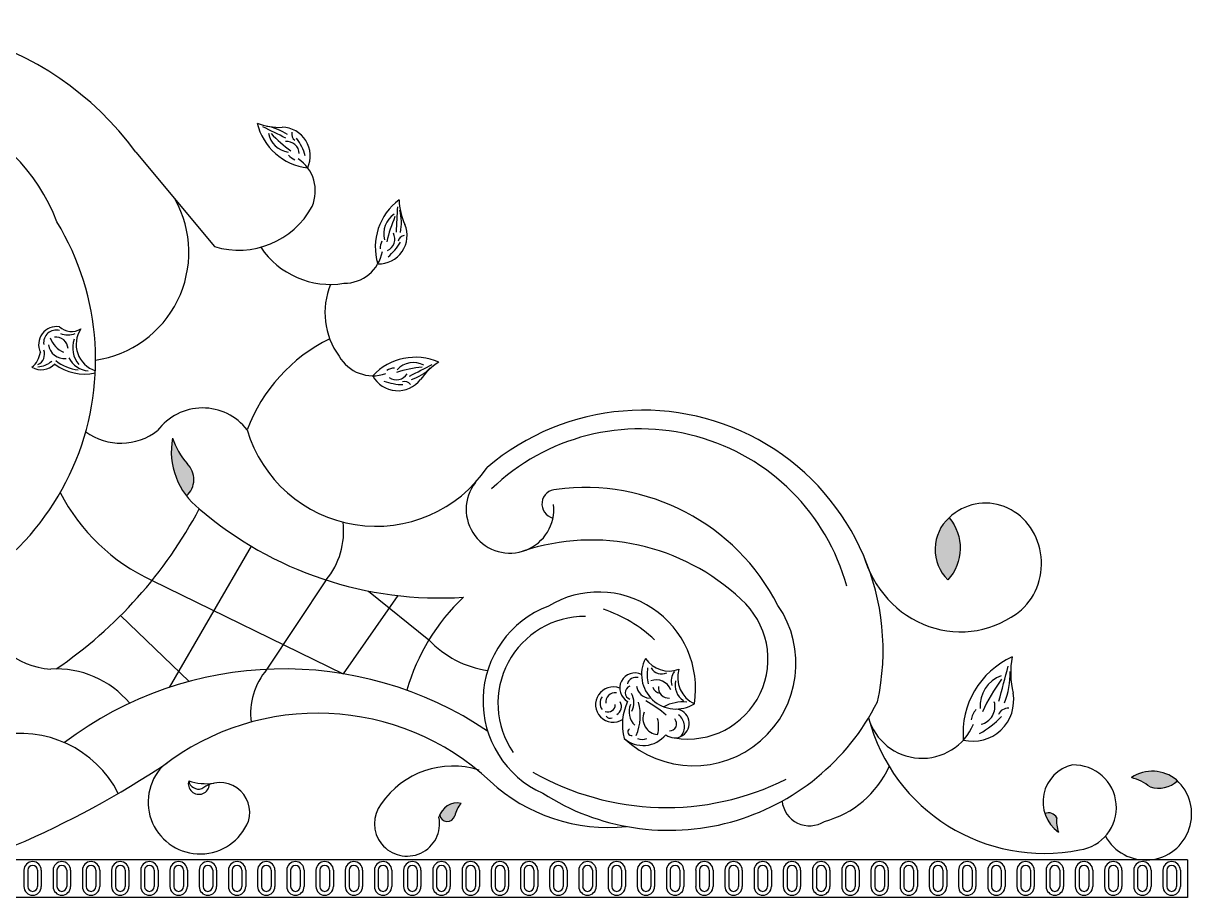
# Model space of a CAD drawing. Extents: x 12262 to 40734, y 30451 to 49613.
# Drawn here: x 16891 to 17433, y 34394 to 34799 of the extents above; entities that cross this region are included whole.
import ezdxf

# ---------------------------------------------------------------- set-up
doc = ezdxf.new("R2010")
doc.units = 0
doc.header["$LTSCALE"] = 0.85
doc.header["$MEASUREMENT"] = 0
doc.layers.get('0').update_dxf_attribs({"linetype": 'CONTINUOUS'})

# ---------------------------------------------------------------- blocks, each defined once
blk = doc.blocks.new('A$C3F570633')
for points in [[(995.75, 2756.94, -0.093511), (989.01, 2768.81, 0.213345), (995.45, 2741.99, 0.441934)], [(1454.85, 2609.86, 0.006628), (1454.44, 2610.25, 0.333419), (1433.55, 2611.35, -0.101228), (1442.2, 2607.02, 0.275677)], [(1119.82, 2593.63, -0.123146), (1122.75, 2599.39, 0.362905), (1112.86, 2594.02, 0.813837)], [(1393.43, 2594.65, 0.155427), (1399.67, 2586.08, -0.110684), (1398.93, 2592.7, 0.399305)]]:
    blk.add_hatch(color=256).paths.add_polyline_path(points)
h = blk.add_hatch(color=256)
edge = h.paths.add_edge_path()
edge.add_ellipse((1360.18, 2717.21), major_axis=(0, 19.01), ratio=0.92634, start_angle=39.4464, end_angle=138.0361)
edge.add_ellipse((1335.1, 2717.8), major_axis=(0, 20.57), ratio=0.92634, start_angle=224.2602, end_angle=313.2223)
for p, q in [((971.93, 2901.42), (1008.45, 2857.61)), ((1025.42, 2718.73), (987.47, 2653.15)), ((979.52, 2702.8), (1068.06, 2659.52)), ((1060.21, 2702.99), (1032.78, 2661.57)), ((1079.92, 2697.88), (1107.82, 2675.2)), ((1093.48, 2695.78), (1068.06, 2659.52)), ((964.92, 2686.54), (996.78, 2655.95)), ((1459.51, 2573.18), (753.67, 2573.18)), ((1459.51, 2573.18), (1459.51, 2555.68)), ((920.11, 2568.4), (920.11, 2560.85)), ((921.89, 2568.4), (921.89, 2560.85)), ((926.39, 2568.4), (926.39, 2560.85)), ((928.17, 2568.4), (928.17, 2560.85)), ((933.65, 2568.4), (933.65, 2560.85)), ((935.43, 2568.4), (935.43, 2560.85)), ((939.93, 2568.4), (939.93, 2560.85)), ((941.71, 2568.4), (941.71, 2560.85)), ((947.19, 2568.4), (947.19, 2560.85)), ((948.97, 2568.4), (948.97, 2560.85)), ((953.47, 2568.4), (953.47, 2560.85)), ((955.25, 2568.4), (955.25, 2560.85)), ((960.73, 2568.4), (960.73, 2560.85)), ((962.51, 2568.4), (962.51, 2560.85)), ((967.01, 2568.4), (967.01, 2560.85)), ((968.79, 2568.4), (968.79, 2560.85)), ((974.27, 2568.4), (974.27, 2560.85)), ((976.05, 2568.4), (976.05, 2560.85)), ((980.55, 2568.4), (980.55, 2560.85)), ((982.33, 2568.4), (982.33, 2560.85)), ((987.81, 2568.4), (987.81, 2560.85)), ((989.59, 2568.4), (989.59, 2560.85)), ((994.09, 2568.4), (994.09, 2560.85)), ((995.87, 2568.4), (995.87, 2560.85)), ((1001.35, 2568.4), (1001.35, 2560.85)), ((1003.13, 2568.4), (1003.13, 2560.85)), ((1007.62, 2568.4), (1007.62, 2560.85)), ((1009.41, 2568.4), (1009.41, 2560.85)), ((1014.89, 2568.4), (1014.89, 2560.85)), ((1016.67, 2568.4), (1016.67, 2560.85)), ((1021.16, 2568.4), (1021.16, 2560.85)), ((1022.95, 2568.4), (1022.95, 2560.85)), ((1028.43, 2568.4), (1028.43, 2560.85)), ((1030.21, 2568.4), (1030.21, 2560.85)), ((1034.7, 2568.4), (1034.7, 2560.85)), ((1036.49, 2568.4), (1036.49, 2560.85)), ((1041.97, 2568.4), (1041.97, 2560.85)), ((1043.75, 2568.4), (1043.75, 2560.85)), ((1048.24, 2568.4), (1048.24, 2560.85)), ((1050.02, 2568.4), (1050.02, 2560.85)), ((1055.51, 2568.4), (1055.51, 2560.85)), ((1057.29, 2568.4), (1057.29, 2560.85)), ((1061.78, 2568.4), (1061.78, 2560.85)), ((1063.56, 2568.4), (1063.56, 2560.85)), ((1069.05, 2568.4), (1069.05, 2560.85)), ((1070.83, 2568.4), (1070.83, 2560.85)), ((1075.32, 2568.4), (1075.32, 2560.85)), ((1077.1, 2568.4), (1077.1, 2560.85)), ((1082.59, 2568.4), (1082.59, 2560.85)), ((1084.37, 2568.4), (1084.37, 2560.85)), ((1088.86, 2568.4), (1088.86, 2560.85)), ((1090.64, 2568.4), (1090.64, 2560.85)), ((1096.13, 2568.4), (1096.13, 2560.85)), ((1097.91, 2568.4), (1097.91, 2560.85)), ((1102.4, 2568.4), (1102.4, 2560.85)), ((1104.18, 2568.4), (1104.18, 2560.85)), ((1109.67, 2568.4), (1109.67, 2560.85)), ((1111.45, 2568.4), (1111.45, 2560.85)), ((1115.94, 2568.4), (1115.94, 2560.85)), ((1117.72, 2568.4), (1117.72, 2560.85)), ((1123.21, 2568.4), (1123.21, 2560.85)), ((1124.99, 2568.4), (1124.99, 2560.85)), ((1129.48, 2568.4), (1129.48, 2560.85)), ((1131.26, 2568.4), (1131.26, 2560.85)), ((1136.75, 2568.4), (1136.75, 2560.85)), ((1138.53, 2568.4), (1138.53, 2560.85)), ((1143.02, 2568.4), (1143.02, 2560.85)), ((1144.8, 2568.4), (1144.8, 2560.85)), ((1150.29, 2568.4), (1150.29, 2560.85)), ((1152.07, 2568.4), (1152.07, 2560.85)), ((1156.56, 2568.4), (1156.56, 2560.85)), ((1158.34, 2568.4), (1158.34, 2560.85)), ((1163.83, 2568.4), (1163.83, 2560.85)), ((1165.61, 2568.4), (1165.61, 2560.85)), ((1170.1, 2568.4), (1170.1, 2560.85)), ((1171.88, 2568.4), (1171.88, 2560.85)), ((1177.37, 2568.4), (1177.37, 2560.85)), ((1179.15, 2568.4), (1179.15, 2560.85)), ((1183.64, 2568.4), (1183.64, 2560.85)), ((1185.42, 2568.4), (1185.42, 2560.85)), ((1190.91, 2568.4), (1190.91, 2560.85)), ((1192.69, 2568.4), (1192.69, 2560.85)), ((1197.18, 2568.4), (1197.18, 2560.85)), ((1198.96, 2568.4), (1198.96, 2560.85)), ((1204.45, 2568.4), (1204.45, 2560.85)), ((1206.23, 2568.4), (1206.23, 2560.85)), ((1210.72, 2568.4), (1210.72, 2560.85)), ((1212.5, 2568.4), (1212.5, 2560.85)), ((1217.99, 2568.4), (1217.99, 2560.85)), ((1219.77, 2568.4), (1219.77, 2560.85)), ((1224.26, 2568.4), (1224.26, 2560.85)), ((1226.04, 2568.4), (1226.04, 2560.85)), ((1231.53, 2568.4), (1231.53, 2560.85)), ((1233.31, 2568.4), (1233.31, 2560.85)), ((1237.8, 2568.4), (1237.8, 2560.85)), ((1239.58, 2568.4), (1239.58, 2560.85)), ((1245.07, 2568.4), (1245.07, 2560.85)), ((1246.85, 2568.4), (1246.85, 2560.85)), ((1251.34, 2568.4), (1251.34, 2560.85)), ((1253.12, 2568.4), (1253.12, 2560.85)), ((1258.61, 2568.4), (1258.61, 2560.85)), ((1260.39, 2568.4), (1260.39, 2560.85)), ((1264.88, 2568.4), (1264.88, 2560.85)), ((1266.66, 2568.4), (1266.66, 2560.85)), ((1272.14, 2568.4), (1272.14, 2560.85)), ((1273.93, 2568.4), (1273.93, 2560.85)), ((1278.42, 2568.4), (1278.42, 2560.85)), ((1280.2, 2568.4), (1280.2, 2560.85)), ((1285.68, 2568.4), (1285.68, 2560.85)), ((1287.47, 2568.4), (1287.47, 2560.85)), ((1291.96, 2568.4), (1291.96, 2560.85)), ((1293.74, 2568.4), (1293.74, 2560.85)), ((1299.22, 2568.4), (1299.22, 2560.85)), ((1301.01, 2568.4), (1301.01, 2560.85)), ((1305.5, 2568.4), (1305.5, 2560.85)), ((1307.28, 2568.4), (1307.28, 2560.85)), ((1312.76, 2568.4), (1312.76, 2560.85)), ((1314.55, 2568.4), (1314.55, 2560.85)), ((1319.04, 2568.4), (1319.04, 2560.85)), ((1320.82, 2568.4), (1320.82, 2560.85)), ((1326.3, 2568.4), (1326.3, 2560.85)), ((1328.08, 2568.4), (1328.08, 2560.85)), ((1332.58, 2568.4), (1332.58, 2560.85)), ((1334.36, 2568.4), (1334.36, 2560.85)), ((1339.84, 2568.4), (1339.84, 2560.85)), ((1341.62, 2568.4), (1341.62, 2560.85)), ((1346.12, 2568.4), (1346.12, 2560.85)), ((1347.9, 2568.4), (1347.9, 2560.85)), ((1353.38, 2568.4), (1353.38, 2560.85)), ((1355.16, 2568.4), (1355.16, 2560.85)), ((1359.66, 2568.4), (1359.66, 2560.85)), ((1361.44, 2568.4), (1361.44, 2560.85)), ((1366.92, 2568.4), (1366.92, 2560.85)), ((1368.7, 2568.4), (1368.7, 2560.85)), ((1373.2, 2568.4), (1373.2, 2560.85)), ((1374.98, 2568.4), (1374.98, 2560.85)), ((1380.46, 2568.4), (1380.46, 2560.85)), ((1382.24, 2568.4), (1382.24, 2560.85)), ((1386.74, 2568.4), (1386.74, 2560.85)), ((1388.52, 2568.4), (1388.52, 2560.85)), ((1394, 2568.4), (1394, 2560.85)), ((1395.78, 2568.4), (1395.78, 2560.85)), ((1400.28, 2568.4), (1400.28, 2560.85)), ((1402.06, 2568.4), (1402.06, 2560.85)), ((1407.54, 2568.4), (1407.54, 2560.85)), ((1409.32, 2568.4), (1409.32, 2560.85)), ((1413.82, 2568.4), (1413.82, 2560.85)), ((1415.6, 2568.4), (1415.6, 2560.85)), ((1421.08, 2568.4), (1421.08, 2560.85)), ((1422.86, 2568.4), (1422.86, 2560.85)), ((1427.35, 2568.4), (1427.35, 2560.85)), ((1429.14, 2568.4), (1429.14, 2560.85)), ((1434.62, 2568.4), (1434.62, 2560.85)), ((1436.4, 2568.4), (1436.4, 2560.85)), ((1440.89, 2568.4), (1440.89, 2560.85)), ((1442.68, 2568.4), (1442.68, 2560.85)), ((1448.16, 2568.4), (1448.16, 2560.85)), ((1449.94, 2568.4), (1449.94, 2560.85)), ((1454.43, 2568.4), (1454.43, 2560.85)), ((1456.22, 2568.4), (1456.22, 2560.85)), ((1459.51, 2555.68), (753.67, 2555.68))]:
    blk.add_line(p, q)
for centre, radius, start, end in [((854.28, 2815.38), 145.76, 36.1782, 112.7626), ((852.06, 2837.12), 89.26, 20.9441, 116.589), ((1038.65, 2941.13), 28.22, 248.3669, 272.3584), ((1054.72, 2921.17), 27.21, 193.3177, 263.548), ((372.21, 1559.62), 1505.27, 63.60033, 64.04842), ((1029.25, 2890.42), 23.19, 55.6119, 81.2112), ((1043.87, 2911.84), 10.45, 188.8357, 263.2897), ((1089.33, 2962.68), 75.86, 223.8903, 233.134), ((1039.6, 2899.67), 13.27, 335.3568, 89.0984), ((1047.69, 2909.72), 3.43, 165.0942, 234.4729), ((1041.83, 2900.51), 5.91, 2.481, 93.9194), ((1023.16, 2891.15), 28.72, 17.4177, 35.469), ((1048.03, 2904.16), 6.67, 217.7423, 249.8662), ((1037.13, 2883.37), 18.08, 336.5524, 56.0132), ((946.06, 2854.94), 50.51, 278.2736, 29.1121), ((1019.63, 2894.83), 38.86, 253.2749, 331.3114), ((1110.21, 2857.43), 27.21, 126.565, 196.7953), ((-410.18, 2947.12), 1505.27, 356.84758, 357.29567), ((1122.21, 2880.08), 28.22, 181.6142, 205.6056), ((1097.36, 2863.72), 10.45, 122.0829, 196.5369), ((1162.02, 2842.02), 75.86, 157.1376, 166.3812), ((1071.91, 2868.69), 23.19, 348.8592, 14.4585), ((829.81, 2804.96), 123.52, 281.2102, 31.2449), ((1084.49, 2862.84), 13.27, 268.604, 22.3456), ((1091.94, 2856.87), 6.67, 150.9896, 183.1134), ((1086.14, 2861.12), 5.91, 295.7283, 27.1666), ((1096.91, 2859.37), 3.43, 98.3414, 167.7202), ((1062.23, 2879.02), 38.94, 213.8329, 279.2318), ((1068.54, 2858.67), 18.08, 269.7996, 349.2604), ((1070.18, 2874.58), 28.72, 310.6649, 328.7163), ((1094.14, 2827.01), 34.48, 157.7272, 215.8731), ((935.26, 2812.15), 8.34, 80.8309, 205.3934), ((935.08, 2813.03), 5.85, 74.6533, 187.3731), ((942.19, 2826.59), 8.35, 227.9409, 300.6447), ((940.54, 2825.41), 8.79, 246.8319, 292.2221), ((957.25, 2812.3), 12.93, 146.6701, 251.9026), ((938.97, 2813.22), 7.58, 188.392, 275.1892), ((943.01, 2819.09), 11.37, 199.7375, 246.7956), ((935.04, 2810.08), 5.52, 2.5607, 98.5649), ((954.67, 2810.61), 11.93, 159.9769, 220.4535), ((1096.1, 2745.42), 77.43, 116.2412, 159.4504), ((917.14, 2810.05), 10.68, 308.4292, 352.0498), ((924.16, 2807.83), 5.53, 296.1309, 18.6043), ((950.5, 2810.51), 10.51, 205.3573, 266.7974), ((1081.9, 2815.78), 18.08, 209.7535, 289.2143), ((1101.63, 2779.06), 27.21, 66.5189, 136.7491), ((928.14, 2809.17), 8.66, 239.8169, 316.0599), ((926.07, 2812.21), 10.36, 272.6124, 312.3214), ((948.32, 2821.57), 23.1, 232.8629, 282.1627), ((947.89, 2821.34), 21.09, 231.753, 262.9886), ((1092.02, 2794.6), 6.67, 90.9435, 123.0673), ((1114.14, 2726.48), 75.86, 97.0915, 106.3351), ((1100.66, 2793.33), 10.45, 62.0368, 136.4908), ((420.2, 4141.15), 1505.27, 296.80147, 297.24956), ((1092.26, 2817.87), 23.19, 288.813, 314.4123), ((1127.24, 2779.97), 28.22, 121.5681, 145.5595), ((1093.47, 2804.04), 13.27, 208.5579, 322.2995), ((1096.5, 2822.3), 28.72, 250.6188, 268.6702), ((1092.8, 2801.75), 5.91, 235.6822, 327.1205), ((1096.67, 2791.55), 3.43, 38.2953, 107.6741), ((1002.96, 2756.78), 26, 37.4744, 143.4193), ((1207.05, 2670.38), 111.36, 347.6163, 130.4192), ((1205.82, 2673.74), 99.33, 15.3926, 133.9538), ((965.08, 2794.12), 27.68, 233.9315, 307.892), ((1022.23, 2762.6), 33.79, 169.4017, 231.9427), ((1023.84, 2780.72), 36.81, 198.8692, 220.2382), ((1083.35, 2790.2), 62.29, 196.4084, 325.7649), ((988.79, 2749.6), 10.11, 311.172, 46.5411), ((1145.46, 2735.78), 20.33, 142.2041, 6.0546), ((1017.43, 2785.04), 90.56, 207.3013, 245.2504), ((1166.96, 2738.26), 6.71, 90, 256.4008), ((1180.38, 2645.62), 100.24, 27.0624, 97.6907), ((817.83, 2833.22), 207.73, 304.3744, 332.0917), ((1112.96, 2865.93), 171.27, 229.3523, 273.6468), ((1032.67, 2725.66), 35.66, 320.5349, 6.6715), ((1183.31, 2620.67), 100.85, 46.6746, 108.4074), ((1186.59, 2652.49), 44.91, 351.1625, 121.3357), ((1189.25, 2625.69), 95.3, 133.3335, 164.0683), ((1228.03, 2666.26), 37.01, 260.3513, 48.6165), ((934.68, 2697.33), 35.71, 192.1481, 266.5197), ((1179.88, 2646.94), 46.96, 110.7693, 245.8366), ((1167.82, 2627.25), 65.6, 47.083, 71.3162), ((1230.62, 2664.27), 47.43, 227.0562, 34.642), ((1180.11, 2645.82), 40.26, 89.402, 214.4632), ((1141.83, 2707.33), 46.78, 223.3723, 261.7251), ((1222.46, 2659.17), 16.02, 152.333, 302.0532), ((1219.13, 2673.83), 13.05, 213.5886, 290.7949), ((1394.35, 2631.93), 38.87, 114.4836, 184.7138), ((1417.88, 2659.98), 40.31, 169.5327, 193.5242), ((935.11, 2617.42), 44.34, 39.8631, 93.3543), ((1040.67, 2493.06), 168.69, 55.9611, 127.119), ((1057.15, 2640.9), 31.95, 139.6876, 186.89), ((1203.34, 2652.86), 7.03, 63.8683, 241.2964), ((1232.65, 2659.13), 23.6, 172.5372, 190.5612), ((1215.7, 2665.09), 5.65, 210.8239, 295.6532), ((1226.99, 2656.25), 6.83, 141.5654, 199.2137), ((1236.61, 2657.76), 13.42, 163.2268, 245.0919), ((-702.72, 3211.83), 2150.38, 344.76615, 345.21424), ((1344.2, 2659.12), 33.13, 336.7777, 2.377), ((1203.79, 2653.79), 4.06, 74.697, 165.4988), ((1213.26, 2649.46), 7.2, 21.6159, 110.3697), ((1230.4, 2654.18), 8.4, 166.0301, 237.1616), ((1378.27, 2644.56), 14.92, 110.0015, 184.4555), ((1462.1, 2594.91), 108.37, 145.0562, 154.2998), ((1193.33, 2645.22), 8.2, 68.697, 301.9691), ((1192.14, 2645.87), 4.95, 143.4591, 216.5409), ((1194.35, 2646.23), 4.51, 84.7824, 185.1819), ((1202.08, 2650.73), 3.18, 110.5495, 251.3638), ((1193.79, 2646.17), 9.07, 334.2179, 27.1994), ((1210.43, 2654.52), 6.32, 186.4716, 266.5536), ((1215.49, 2654.5), 4.05, 198.5532, 262.9094), ((1219.13, 2653.11), 4.9, 174.1541, 273.7162), ((1360.03, 2647.18), 18.96, 256.5226, 10.2642), ((1219.18, 2695.05), 108.15, 237.2437, 333.3227), ((1190.81, 2645.25), 3.45, 248.9329, 359.5349), ((1193.12, 2644.19), 4.01, 297.3174, 33.6609), ((1223.59, 2635.75), 26.03, 155.1461, 193.7912), ((1209.7, 2642.01), 9.06, 158.5882, 224.7246), ((1182.03, 2640.23), 23.82, 337.0246, 14.7978), ((1183.18, 2600.52), 52.78, 48.9418, 61.5127), ((1225.44, 2628.84), 17.59, 83.4761, 119.3654), ((1221.83, 2636.47), 6.7, 231.7454, 84.6087), ((1361.82, 2644.28), 8.44, 283.6468, 15.0852), ((1376.35, 2638.62), 4.9, 86.26, 155.6388), ((1056.23, 2523.85), 117.33, 46.9983, 127.8154), ((1191.82, 2641.02), 2.12, 214.3101, 296.6402), ((1214.56, 2638.77), 7.47, 157.5898, 264.5329), ((1200.13, 2635.08), 14.23, 344.7387, 15.2613), ((1219.43, 2636.31), 3.28, 268.5117, 42.5741), ((1219.41, 2634.93), 6.94, 319.3046, 52.3824), ((1393.07, 2660.38), 84.16, 194.7116, 281.2837), ((1336.5, 2646.13), 25.83, 196.0021, 337.179), ((1368.66, 2636.6), 9.53, 138.9081, 171.032), ((1343.55, 2667.86), 41.03, 298.5835, 316.6349), ((1201.76, 2632.49), 1.7, 121.771, 283.7552), ((918.5, 2580.91), 50.91, 26.9869, 102.6946), ((1207.19, 2639.77), 13.54, 229.02, 320.7719), ((1206.76, 2634.59), 5.51, 246.4739, 293.5261), ((747.58, 2974.04), 428.61, 293.1515, 303.8552), ((1001.79, 2600), 24.08, 136.6004, 338.2394), ((1119.02, 2576.29), 40.41, 72.5799, 145.4787), ((1279.59, 2635.13), 45.59, 284.7822, 335.9544), ((1410.01, 2600.16), 17.47, 102.7234, 233.7168), ((1406.77, 2597.43), 19.78, 278.0399, 91.7506), ((1217.87, 2721.85), 124.39, 240.1989, 296.5645), ((1443.26, 2596.87), 17.43, 50.1118, 123.8692), ((1427.31, 2588.04), 24.13, 51.8887, 75.0098), ((1001.23, 2608.51), 4.92, 163.5746, 356.3011), ((1004.71, 2633.75), 25.22, 251.0224, 277.7735), ((1001.11, 2610.66), 4.66, 189.3172, 287.8034), ((1010.93, 2595.2), 13.85, 342.6326, 127.3121), ((1190.93, 2668.78), 80.53, 227.2374, 276.1059), ((1440.14, 2594.44), 21.32, 208.7738, 47.86), ((1446.15, 2619.05), 12.65, 251.8258, 313.475), ((1284.27, 2601.75), 12.76, 185.8785, 302.9909), ((1097.7, 2590.01), 15.09, 142.4892, 11.14), ((1121.02, 2590.79), 8.78, 78.5812, 165.9144), ((1132.8, 2590.64), 13.32, 138.9502, 167.0318), ((1395.16, 2590.78), 4.23, 26.9254, 113.9938), ((1116.38, 2594.55), 3.56, 188.5113, 345.0711), ((1414.08, 2591.05), 15.24, 173.7727, 199.0369), ((924.14, 2568.4), 4.03, 0, 180), ((924.14, 2568.4), 2.25, 0, 180), ((937.68, 2568.4), 4.03, 0, 180), ((937.68, 2568.4), 2.25, 0, 180), ((951.22, 2568.4), 4.03, 0, 180), ((951.22, 2568.4), 2.25, 0, 180), ((964.76, 2568.4), 4.03, 0, 180), ((964.76, 2568.4), 2.25, 0, 180), ((978.3, 2568.4), 4.03, 0, 180), ((978.3, 2568.4), 2.25, 0, 180), ((991.84, 2568.4), 4.03, 0, 180), ((991.84, 2568.4), 2.25, 0, 180), ((1005.38, 2568.4), 4.03, 0, 180), ((1005.38, 2568.4), 2.25, 0, 180), ((1018.92, 2568.4), 4.03, 0, 180), ((1018.92, 2568.4), 2.25, 0, 180), ((1032.46, 2568.4), 4.03, 0, 180), ((1032.46, 2568.4), 2.25, 0, 180), ((1046, 2568.4), 4.03, 0, 180), ((1046, 2568.4), 2.25, 0, 180), ((1059.54, 2568.4), 4.03, 0, 180), ((1059.54, 2568.4), 2.25, 0, 180), ((1073.08, 2568.4), 4.03, 0, 180), ((1073.08, 2568.4), 2.25, 0, 180), ((1086.62, 2568.4), 4.03, 0, 180), ((1086.62, 2568.4), 2.25, 0, 180), ((1100.16, 2568.4), 4.03, 0, 180), ((1100.16, 2568.4), 2.25, 0, 180), ((1113.7, 2568.4), 4.03, 0, 180), ((1113.7, 2568.4), 2.25, 0, 180), ((1127.24, 2568.4), 4.03, 0, 180), ((1127.24, 2568.4), 2.25, 0, 180), ((1140.78, 2568.4), 4.03, 0, 180), ((1140.78, 2568.4), 2.25, 0, 180), ((1154.32, 2568.4), 4.03, 0, 180), ((1154.32, 2568.4), 2.25, 0, 180), ((1167.85, 2568.4), 4.03, 0, 180), ((1167.85, 2568.4), 2.25, 0, 180), ((1181.39, 2568.4), 4.03, 0, 180), ((1181.39, 2568.4), 2.25, 0, 180), ((1194.93, 2568.4), 4.03, 0, 180), ((1194.93, 2568.4), 2.25, 0, 180), ((1208.47, 2568.4), 4.03, 0, 180), ((1208.47, 2568.4), 2.25, 0, 180), ((1222.01, 2568.4), 4.03, 0, 180), ((1222.01, 2568.4), 2.25, 0, 180), ((1235.55, 2568.4), 4.03, 0, 180), ((1235.55, 2568.4), 2.25, 0, 180), ((1249.09, 2568.4), 4.03, 0, 180), ((1249.09, 2568.4), 2.25, 0, 180), ((1262.63, 2568.4), 4.03, 0, 180), ((1262.63, 2568.4), 2.25, 0, 180), ((1276.17, 2568.4), 4.03, 0, 180), ((1276.17, 2568.4), 2.25, 0, 180), ((1289.71, 2568.4), 4.03, 0, 180), ((1289.71, 2568.4), 2.25, 0, 180), ((1303.25, 2568.4), 4.03, 0, 180), ((1303.25, 2568.4), 2.25, 0, 180), ((1316.79, 2568.4), 4.03, 0, 180), ((1316.79, 2568.4), 2.25, 0, 180), ((1330.33, 2568.4), 4.03, 0, 180), ((1330.33, 2568.4), 2.25, 0, 180), ((1343.87, 2568.4), 4.03, 0, 180), ((1343.87, 2568.4), 2.25, 0, 180), ((1357.41, 2568.4), 4.03, 0, 180), ((1357.41, 2568.4), 2.25, 0, 180), ((1370.95, 2568.4), 4.03, 0, 180), ((1370.95, 2568.4), 2.25, 0, 180), ((1384.49, 2568.4), 4.03, 0, 180), ((1384.49, 2568.4), 2.25, 0, 180), ((1398.03, 2568.4), 4.03, 0, 180), ((1398.03, 2568.4), 2.25, 0, 180), ((1411.57, 2568.4), 4.03, 0, 180), ((1411.57, 2568.4), 2.25, 0, 180), ((1425.11, 2568.4), 4.03, 0, 180), ((1425.11, 2568.4), 2.25, 0, 180), ((1438.65, 2568.4), 4.03, 0, 180), ((1438.65, 2568.4), 2.25, 0, 180), ((1452.19, 2568.4), 4.03, 0, 180), ((1452.19, 2568.4), 2.25, 0, 180), ((924.14, 2560.85), 4.03, 180, 0), ((924.14, 2560.85), 2.25, 180, 0), ((937.68, 2560.85), 4.03, 180, 0), ((937.68, 2560.85), 2.25, 180, 0), ((951.22, 2560.85), 4.03, 180, 0), ((951.22, 2560.85), 2.25, 180, 0), ((964.76, 2560.85), 4.03, 180, 0), ((964.76, 2560.85), 2.25, 180, 0), ((978.3, 2560.85), 4.03, 180, 0), ((978.3, 2560.85), 2.25, 180, 0), ((991.84, 2560.85), 4.03, 180, 0), ((991.84, 2560.85), 2.25, 180, 0), ((1005.38, 2560.85), 4.03, 180, 0), ((1005.38, 2560.85), 2.25, 180, 0), ((1018.92, 2560.85), 4.03, 180, 0), ((1018.92, 2560.85), 2.25, 180, 0), ((1032.46, 2560.85), 4.03, 180, 0), ((1032.46, 2560.85), 2.25, 180, 0), ((1046, 2560.85), 4.03, 180, 0), ((1046, 2560.85), 2.25, 180, 0), ((1059.54, 2560.85), 4.03, 180, 0), ((1059.54, 2560.85), 2.25, 180, 0), ((1073.08, 2560.85), 4.03, 180, 0), ((1073.08, 2560.85), 2.25, 180, 0), ((1086.62, 2560.85), 4.03, 180, 0), ((1086.62, 2560.85), 2.25, 180, 0), ((1100.16, 2560.85), 4.03, 180, 0), ((1100.16, 2560.85), 2.25, 180, 0), ((1113.7, 2560.85), 4.03, 180, 0), ((1113.7, 2560.85), 2.25, 180, 0), ((1127.24, 2560.85), 4.03, 180, 0), ((1127.24, 2560.85), 2.25, 180, 0), ((1140.78, 2560.85), 4.03, 180, 0), ((1140.78, 2560.85), 2.25, 180, 0), ((1154.32, 2560.85), 4.03, 180, 0), ((1154.32, 2560.85), 2.25, 180, 0), ((1167.85, 2560.85), 4.03, 180, 0), ((1167.85, 2560.85), 2.25, 180, 0), ((1181.39, 2560.85), 4.03, 180, 0), ((1181.39, 2560.85), 2.25, 180, 0), ((1194.93, 2560.85), 4.03, 180, 0), ((1194.93, 2560.85), 2.25, 180, 0), ((1208.47, 2560.85), 4.03, 180, 0), ((1208.47, 2560.85), 2.25, 180, 0), ((1222.01, 2560.85), 4.03, 180, 0), ((1222.01, 2560.85), 2.25, 180, 0), ((1235.55, 2560.85), 4.03, 180, 0), ((1235.55, 2560.85), 2.25, 180, 0), ((1249.09, 2560.85), 4.03, 180, 0), ((1249.09, 2560.85), 2.25, 180, 0), ((1262.63, 2560.85), 4.03, 180, 0), ((1262.63, 2560.85), 2.25, 180, 0), ((1276.17, 2560.85), 4.03, 180, 0), ((1276.17, 2560.85), 2.25, 180, 0), ((1289.71, 2560.85), 4.03, 180, 0), ((1289.71, 2560.85), 2.25, 180, 0), ((1303.25, 2560.85), 4.03, 180, 0), ((1303.25, 2560.85), 2.25, 180, 0), ((1316.79, 2560.85), 4.03, 180, 0), ((1316.79, 2560.85), 2.25, 180, 0), ((1330.33, 2560.85), 4.03, 180, 0), ((1330.33, 2560.85), 2.25, 180, 0), ((1343.87, 2560.85), 4.03, 180, 0), ((1343.87, 2560.85), 2.25, 180, 0), ((1357.41, 2560.85), 4.03, 180, 0), ((1357.41, 2560.85), 2.25, 180, 0), ((1370.95, 2560.85), 4.03, 180, 0), ((1370.95, 2560.85), 2.25, 180, 0), ((1384.49, 2560.85), 4.03, 180, 0), ((1384.49, 2560.85), 2.25, 180, 0), ((1398.03, 2560.85), 4.03, 180, 0), ((1398.03, 2560.85), 2.25, 180, 0), ((1411.57, 2560.85), 4.03, 180, 0), ((1411.57, 2560.85), 2.25, 180, 0), ((1425.11, 2560.85), 4.03, 180, 0), ((1425.11, 2560.85), 2.25, 180, 0), ((1438.65, 2560.85), 4.03, 180, 0), ((1438.65, 2560.85), 2.25, 180, 0), ((1452.19, 2560.85), 4.03, 180, 0), ((1452.19, 2560.85), 2.25, 180, 0)]:
    blk.add_arc(centre, radius, start, end)
for centre, major_axis, start_param, end_param in [((1365.87, 2710.61), (0, 28.02), 3.839113, 6.991385), ((1360.18, 2717.21), (0, 19.01), 0.688469, 2.409184), ((1354.23, 2729.91), (0, 50.96), 1.869981, 3.784735)]:
    blk.add_ellipse(centre, major_axis=major_axis, ratio=0.92634, start_param=start_param, end_param=end_param)
at = {"extrusion": (0, 0, -1)}
blk.add_ellipse((1335.1, 2717.8), major_axis=(0, 20.57), ratio=0.92634, start_param=0.816425, end_param=2.369107, dxfattribs=at)

msp = doc.modelspace()

# ---------------------------------------------------------------- block references
msp.add_blockref('A$C3F570633', (15971.49, 31838.23))

doc.saveas('drawing.dxf')
